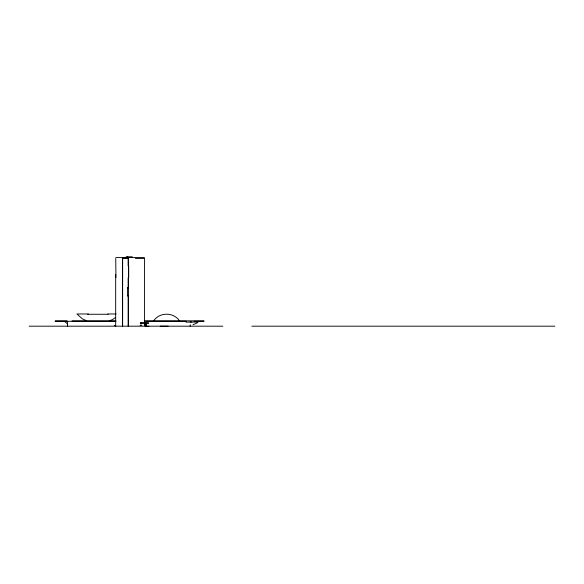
<?xml version="1.0" encoding="UTF-8"?>
<svg xmlns="http://www.w3.org/2000/svg" width="584" height="584" viewBox="0 0 584 584"><rect width="100%" height="100%" fill="white"/><g stroke="black" fill="none" stroke-linecap="round" stroke-linejoin="round"><path stroke-width="0.88" d="M160.286 326.186L168.155 326.186M141.788 325.164L140.145 325.266M153.628 320.835C159.527 311.98 173.587 311.98 179.485 320.835M115.136 317.769L112.668 319.528L109.843 320.609M193.019 324.792L197.939 322.521M126.1 256.785L132.276 256.785M122.56 257.537L132.02 257.507M144.467 257.537L128.619 257.537M127.633 257.675L115.844 257.537M115.734 258.464L115.931 277.524M128.334 258.464L122.443 258.464L122.443 326.186M135.342 258.464L144.577 258.464L144.577 325.266M128.239 287.7L127.436 287.7L127.436 295.942L128.239 295.942M88.374 313.98L76.905 313.98L82.424 318.901L86.293 320.609M107.763 313.98L116.121 313.98M87.644 314.265L108.222 314.265M55.173 320.835L67.043 320.835M71.978 320.835L115.902 320.835M144.255 320.835L204.006 320.835M55.173 321.309L115.902 321.309M145.591 321.309L186.281 321.309M194.114 321.309L204.006 321.309M190.231 321.974L191.377 321.974M185.822 322.098L197.115 322.098M148.672 322.996L140.467 323.003L148.672 323.098M140.321 323.105L141.481 323.003M190.296 324.784L190.099 326.186M114.223 325.558L115.172 325.558M29.2 326.186L222.84 326.186M251.821 326.186L554.8 326.186M147.307 326.252L148.935 326.252M141.145 325.368L140.467 325.2M64.539 321.375L67.386 323.784M178.485 320.835L178.485 321.309M146.088 326.186L146.088 323.098L145.883 326.186M145.372 326.186L145.372 323.098L145.168 326.186M128.706 265.778L128.706 277.86M128.458 258.464L128.458 326.186M128.13 258.464L128.13 265.778M128.13 277.86L128.13 288.211M128.13 295.978L128.13 326.186M127.713 256.785L127.713 257.675M122.633 258.464L122.633 326.186M115.676 274.699L115.676 326.186M67.583 321.309L67.583 326.186"/></g></svg>
